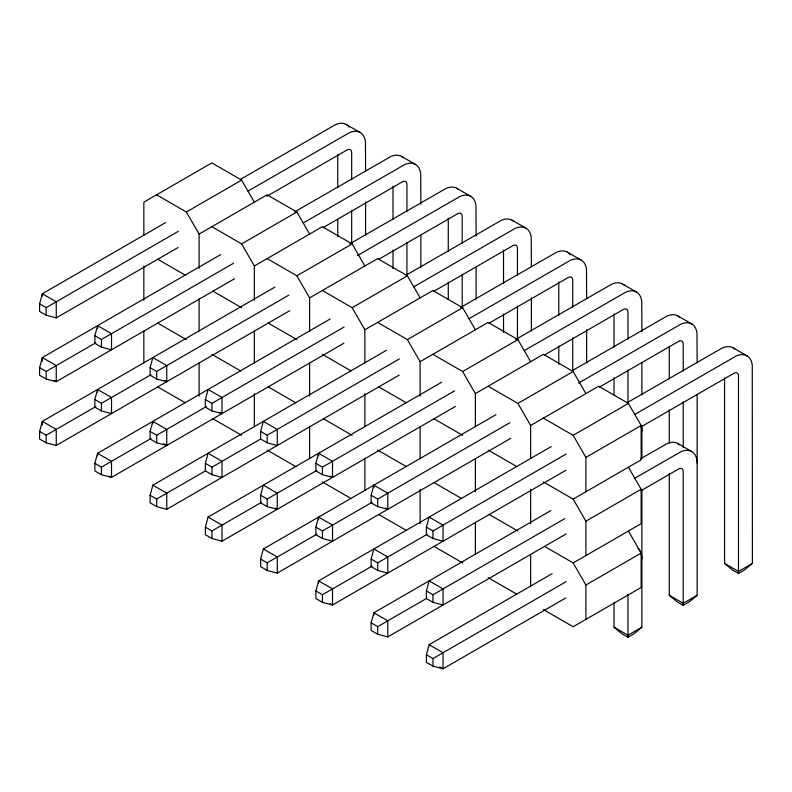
<?xml version="1.0" encoding="UTF-8"?>
<svg xmlns="http://www.w3.org/2000/svg" width="792" height="792" viewBox="0 0 792 792"><rect width="100%" height="100%" fill="white"/><g stroke="black" fill="none" stroke-linecap="round" stroke-linejoin="round"><path stroke-width="1.19" d="M178.16 247.49L56.242 317.879L46.164 315.206L39.6 311.414L39.6 303.831L42.322 293.763L165.498 222.651M234.491 278.774L56.242 381.685L46.164 379.012L39.6 375.22L39.6 367.637L42.322 357.568L220.76 254.549M289.743 310.682L56.242 445.49L46.164 442.817L39.6 439.025L39.6 431.442L42.322 421.374L274.943 287.07M94.862 335.729L97.584 325.661L111.504 333.699L111.504 349.777L101.425 347.104L94.862 343.312L94.862 335.729L101.425 339.52L233.61 263.211M94.862 399.534L97.584 389.466L111.504 397.505L111.504 413.582L101.425 410.909L94.862 407.118L94.862 399.534L101.425 403.326L151.025 374.685M343.936 343.203L111.504 477.388L101.425 474.715L94.862 470.923L94.862 463.34L97.584 453.281L330.205 318.978M150.114 367.637L152.836 357.568L166.765 365.607L166.765 381.685L156.677 379.012L150.114 375.22L150.114 367.637L156.677 371.428L288.862 295.109M150.114 431.442L152.836 421.374L166.765 429.413L166.765 445.49L156.677 442.817L150.114 439.025L150.114 431.442L156.677 435.234L206.286 406.593M399.188 375.101L166.765 509.296L156.677 506.623L150.114 502.831L150.114 495.248L152.836 485.179L386.526 350.262M205.375 399.534L208.098 389.466L222.017 397.505L222.017 413.582L211.939 410.909L205.375 407.118L205.375 399.534L211.939 403.326L344.124 327.007M205.375 463.34L208.098 453.272L222.017 461.31L222.017 477.388L211.939 474.715L205.375 470.923L205.375 463.34L211.939 467.132L260.479 439.115M455.519 406.385L222.017 541.193L211.939 538.52L205.375 534.729L205.375 527.145L208.098 517.077L441.788 382.16M260.627 431.442L263.35 421.374L277.279 429.413L277.279 445.49L267.191 442.817L260.627 439.025L260.627 431.442L267.191 435.234L399.376 358.915M260.627 495.248L263.35 485.179L277.279 493.218L277.279 509.296L267.191 506.623L260.627 502.831L260.627 495.248L267.191 499.039L316.8 470.398M510.771 438.293L277.279 573.101L267.191 570.428L260.627 566.636L260.627 559.053L263.35 548.985L495.97 414.681M315.889 463.34L318.612 453.272L332.531 461.31L332.531 477.388L322.453 474.715L315.889 470.923L315.889 463.34L322.453 467.132L454.638 390.812M315.889 527.145L318.612 517.077L332.531 525.116L332.531 541.193L322.453 538.52L315.889 534.729L315.889 527.145L322.453 530.937L372.062 502.296M566.033 470.191L332.531 604.999L322.453 602.326L315.889 598.534L315.889 590.951L318.612 580.883L551.232 446.579M371.141 495.248L373.864 485.179L387.793 493.218L387.793 509.296L377.705 506.613L371.141 502.831L371.141 495.248L377.705 499.039L509.89 422.72M371.141 559.053L373.864 548.985L387.793 557.024L387.793 573.101L377.705 570.428L371.141 566.636L371.141 559.053L377.705 562.845L427.314 534.204M566.211 533.887L387.793 636.907L377.705 634.234L371.141 630.442L371.141 622.858L373.864 612.79L550.905 510.573M426.403 527.145L429.125 517.077L443.045 525.116L443.045 541.193L432.967 538.52L426.403 534.729L426.403 527.145L432.967 530.937L566.221 454.004M426.403 590.951L429.125 580.883L443.045 588.921L443.045 604.999L432.967 602.326L426.403 598.534L426.403 590.951L432.967 594.742L564.825 518.611M565.785 597.95L443.045 668.804L432.967 666.131L426.403 662.34L426.403 654.756L429.125 644.688L552.173 573.656M641.886 489.733L641.886 627.205L633.778 633.937L627.967 637.293L622.146 633.937L614.038 627.205L614.038 602.494M697.138 394.614L697.138 595.307L689.03 602.029L683.219 605.385L677.408 602.029L669.299 595.307L669.299 473.398M634.768 414.424L736.342 355.935A26.166 15.107 -60 0 1 752.271 365.132L752.4 563.399L744.292 570.131L738.481 573.487L732.659 570.131L724.551 563.399L724.551 377.685M240.481 179.358L335.62 124.582A26.166 15.107 -60 0 1 349.232 127.225M156.588 194.812L186.358 211.999L241.619 180.101L254.361 202.168M39.6 303.831L46.164 307.623L178.349 231.304M247.975 191.11L349.539 132.62A26.166 15.107 -60 0 1 365.468 141.808L365.597 171.131M199.099 268.448L199.099 234.076L267.102 194.812L296.871 211.999L309.613 234.076M266.924 196.248L347.124 149.935A6.435 3.712 -60 0 1 351.678 152.569L351.678 179.626M294.664 211.88L390.882 156.479A26.166 15.107 -60 0 1 403.138 157.578M211.84 226.71L241.619 243.906L296.871 211.999M39.6 367.637L46.164 371.428L95.773 342.788M303.227 223.007L404.801 164.518A26.166 15.107 -60 0 1 420.73 173.715L420.859 204.267M254.361 300.356L254.361 265.973L322.354 226.71L352.133 243.906L364.874 265.973M323.245 227.532L402.385 181.843A6.435 3.712 -60 0 1 406.93 184.467L406.93 211.523M349.916 243.787L446.134 188.387A26.166 15.107 -60 0 1 458.4 189.476M267.102 258.618L296.871 275.804L352.133 243.906M39.6 431.442L46.164 435.234L95.832 406.553M357.42 255.529L460.053 196.416A26.166 15.107 -60 0 1 475.982 205.613L476.111 236.165M309.613 331.026L309.613 297.871L377.616 258.618L407.385 275.804L420.126 297.871M378.507 259.43L457.647 213.741A6.435 3.712 -60 0 1 462.191 216.374L462.191 243.431M406.247 275.072L501.395 220.285A26.166 15.107 -60 0 1 513.652 221.384M322.354 290.515L352.133 307.712L407.385 275.804M94.862 463.34L101.425 467.132L151.094 438.461M413.741 286.813L515.315 228.324A26.166 15.107 -60 0 1 531.244 237.521L531.373 266.835M364.874 362.934L364.874 329.779L432.868 290.515L462.647 307.712L475.388 329.779M433.759 291.337L512.899 245.649A6.435 3.712 -60 0 1 517.443 248.272L517.443 275.329M460.429 307.593L556.647 252.183A26.166 15.107 -60 0 1 570.26 254.826M377.616 322.423L407.385 339.61L462.647 307.712M150.114 495.248L156.677 499.039L205.276 470.983M469.003 318.721L570.577 260.221A26.166 15.107 -60 0 1 586.496 269.419L586.624 298.742M420.126 396.059L420.126 361.677L488.129 322.423L517.899 339.61L530.64 361.677M489.02 323.235L568.161 277.547A6.435 3.712 -60 0 1 572.705 280.17L572.705 307.237M515.691 339.491L611.909 284.09A26.166 15.107 -60 0 1 624.165 285.189M432.868 354.321L462.647 371.517L517.899 339.61M205.375 527.145L211.939 530.937L261.608 502.267M524.254 350.618L625.828 292.129A26.166 15.107 -60 0 1 641.758 301.326L641.886 331.878M475.388 426.74L475.388 393.584L543.381 354.321L573.161 371.517L585.902 393.584M544.282 355.143L623.413 309.454A6.435 3.712 -60 0 1 627.967 312.078L627.967 339.134M572.022 370.775L667.161 315.988A26.166 15.107 -60 0 1 679.427 317.087M488.129 386.229L517.899 403.415L573.161 371.517M260.627 559.053L267.191 562.845L316.859 534.164M578.447 383.14L681.09 324.027A26.166 15.107 -60 0 1 697.01 333.224L697.138 362.548M530.64 458.637L530.64 425.482L598.643 386.229L628.412 403.415L641.154 425.482L641.154 459.865L573.161 499.128L543.381 481.932M599.534 387.041L678.675 341.352A6.435 3.712 -60 0 1 683.219 343.976L683.219 371.042M627.274 402.673L722.423 347.896A26.166 15.107 -60 0 1 734.679 348.995M543.381 418.127L573.161 435.323L628.412 403.415M315.889 590.951L322.453 594.742L372.121 566.072M585.902 491.773L585.902 457.39L641.154 425.482M640.886 426.967L733.927 373.26A6.435 3.712 -60 0 1 738.481 375.883L738.481 573.487M640.639 458.766L667.161 443.599A26.166 15.107 -60 0 1 679.427 444.698M371.141 622.858L377.705 626.65L426.304 598.594M634.263 478.526L681.09 451.638A26.166 15.107 -60 0 1 697.01 460.835L697.138 463.023M585.902 555.578L585.902 521.195L641.154 489.288L628.412 467.221M641.183 490.604L678.675 468.963A6.435 3.712 -60 0 1 683.219 471.587L683.219 605.385M544.451 546.351L573.161 562.934L641.154 523.67L641.154 489.288M426.403 654.756L432.967 658.548L566.092 581.694M585.902 619.384L585.902 585.001L641.154 553.093L628.412 531.026M641.886 627.205L627.967 635.243L614.038 627.205M697.138 595.307L683.219 603.346L669.299 595.307M752.4 563.399L738.481 571.438L724.551 563.399M346.292 124.492L360.212 132.531M401.544 156.4L415.463 164.429M456.806 188.298L470.725 196.337M512.058 220.196L525.987 228.235M567.319 252.103L581.239 260.142M622.571 284.001L636.501 292.04M677.833 315.909L691.753 323.948M733.085 347.807L747.014 355.846M241.619 180.101L211.84 162.914L143.847 202.168L143.847 235.323M677.833 443.52L691.753 451.559M157.648 259.232L185.298 275.19M212.9 291.139L241.619 307.712M268.161 323.037L296.871 339.61M322.354 354.321L351.064 370.903M378.675 386.842L406.326 402.801M433.937 418.74L462.647 435.323M488.129 450.034L516.839 466.607M157.648 323.037L186.358 339.62M211.84 354.331L240.55 370.903M268.161 386.842L295.812 402.801M323.423 418.74L352.133 435.323M377.616 450.034L406.326 466.607M433.937 482.546L461.578 498.514M489.189 514.453L517.899 531.026M164.617 380.447L166.765 381.685M219.879 412.345L222.017 413.582M330.393 476.15L332.531 477.388M385.645 508.058L387.793 509.296M157.648 386.842L185.298 402.811M212.9 418.75L241.619 435.323M267.102 450.034L295.812 466.607M322.354 481.942L351.064 498.514M378.675 514.453L406.326 530.412M433.937 546.351L462.647 562.934M488.129 577.645L516.839 594.218M543.381 609.543L573.161 626.739L641.154 587.476L641.154 553.093M54.103 380.447L56.242 381.685L56.242 365.607L42.322 357.568L42.322 361.281M163.548 443.629L166.765 445.49M275.131 508.058L277.279 509.296M152.836 485.179L166.765 493.218L166.765 509.296M208.098 517.077L222.017 525.116L222.017 541.193M263.35 548.985L277.279 557.024L277.279 573.101M429.125 644.688L443.045 652.727L443.045 668.804L439.837 666.953M109.365 476.16L111.504 477.388L111.504 461.31L97.584 453.281L97.584 455.747M330.393 603.761L332.531 604.999L332.531 588.921L318.612 580.883L318.612 583.357M573.161 435.323L585.902 457.39M517.899 403.415L530.64 425.482M573.161 499.128L585.902 521.195M462.647 371.517L475.388 393.584M573.161 562.934L585.902 585.001M407.385 339.61L420.126 361.677M352.133 307.712L364.874 329.779M296.871 275.804L309.613 297.871M241.619 243.906L254.361 265.973M186.358 211.999L199.099 234.076M641.886 431.125L641.758 428.937A26.166 15.107 -60 0 0 641.282 426.462M641.886 558.736L641.758 556.548A26.166 15.107 -60 0 0 641.282 554.073M683.219 401.782L683.219 447.292M669.299 347.015L669.299 378.992M669.299 409.731L669.299 442.946M641.886 362.706L641.886 394.772M641.886 425.601L641.886 458.32M627.967 369.884L627.967 403.088M627.967 594.475L627.967 637.293M614.038 313.88L614.038 347.084M614.038 377.833L614.038 395.05M586.624 329.571L586.624 362.865M572.705 337.976L572.705 371.191M558.786 281.972L558.786 315.186M558.786 345.936L558.786 364.379M531.373 297.673L531.373 330.967M530.64 489.288L530.64 523.67M530.64 554.321L530.64 586.248M517.443 306.078L517.443 339.283M503.524 250.074L503.524 283.279M503.524 314.028L503.524 332.482M476.111 267.003L476.111 299.059M475.388 458.618L475.388 491.773M475.388 522.423L475.388 554.351M462.191 274.18L462.191 307.385M448.272 218.166L448.272 251.381M448.272 282.13L448.272 299.346M432.967 530.937L432.967 538.52M432.967 594.742L432.967 602.326M432.967 658.548L432.967 666.131M420.859 235.095L420.859 267.161M420.126 426.71L420.126 458.637M420.126 489.288L420.126 523.67M406.93 242.273L406.93 275.477M393.01 186.269L393.01 219.473M393.01 250.222L393.01 268.676M387.793 636.907L387.793 620.829L373.864 612.79L373.864 615.265M377.705 499.039L377.705 506.613M377.705 562.845L377.705 570.428M377.705 626.65L377.705 634.234M373.864 485.179L373.864 487.654M365.597 201.96L365.597 235.254M364.874 393.584L364.874 426.74M364.874 458.618L364.874 490.545M351.678 210.375L351.678 243.58M337.758 154.361L337.758 187.575M337.758 219.552L337.758 236.768M322.453 467.132L322.453 474.715M322.453 530.937L322.453 538.52M322.453 594.742L322.453 602.326M318.612 453.272L318.612 455.747M318.612 517.077L318.612 519.552M309.613 362.914L309.613 396.059M309.613 426.72L309.613 458.637M267.191 435.234L267.191 442.817M267.191 499.039L267.191 506.623M267.191 562.845L267.191 570.428M254.361 331.007L254.361 362.934M254.361 393.584L254.361 426.74M211.939 403.326L211.939 410.909M211.939 467.132L211.939 474.715M211.939 530.937L211.939 538.52M199.099 299.109L199.099 331.026M199.099 362.914L199.099 396.069M156.677 371.428L156.677 379.012M156.677 435.234L156.677 442.817M156.677 499.039L156.677 506.623M152.836 421.374L152.836 423.849M143.847 265.973L143.847 300.356M143.847 331.007L143.847 362.934M101.425 339.52L101.425 347.104M101.425 403.326L101.425 410.909M101.425 467.132L101.425 474.715M97.584 325.661L97.584 328.135M97.584 389.466L97.584 391.941M56.242 317.879L56.242 301.802L42.322 293.763L42.322 296.238M56.242 445.49L56.242 429.413L42.322 421.374L42.322 425.086M46.164 307.623L46.164 315.206M46.164 371.428L46.164 379.012M46.164 435.234L46.164 442.817M638.095 548.44A26.166 15.107 -60 0 1 640.51 551.875"/></g></svg>
